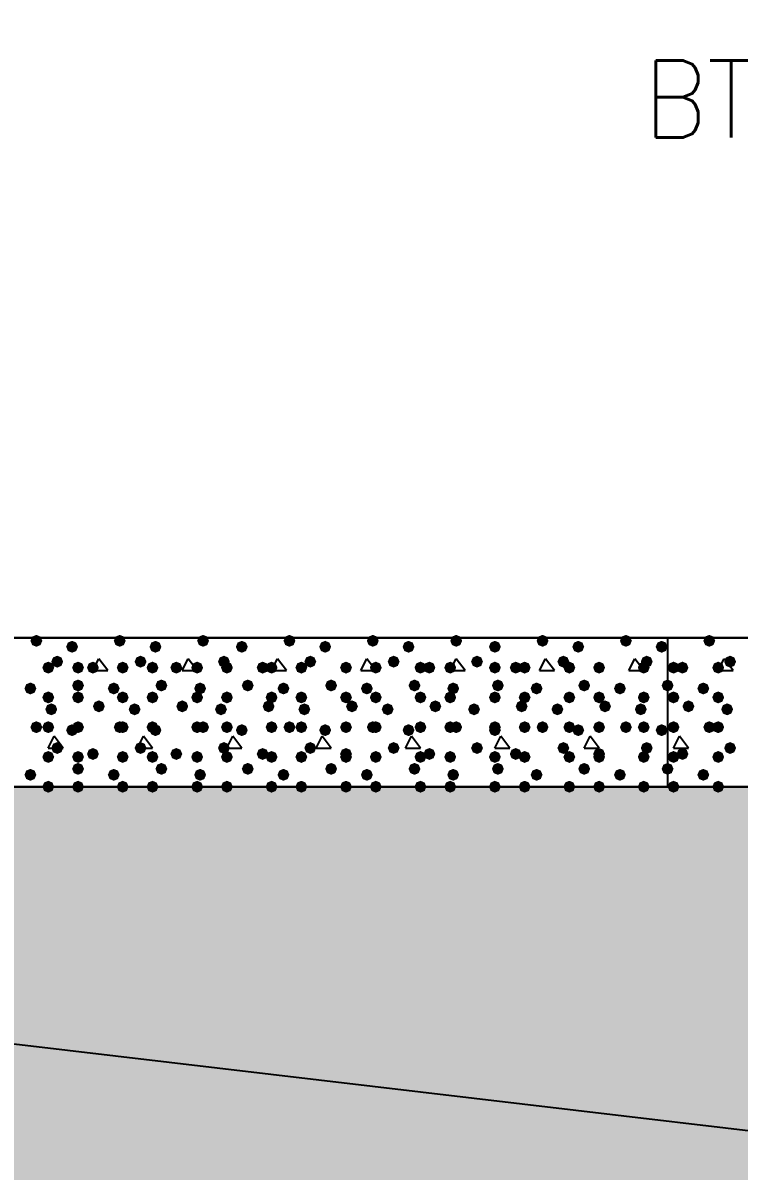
# Model space of a CAD drawing. Header units: millimetres. Extents: x 0 to 420, y 0 to 297.
# Drawn here: x 249.2 to 259.38, y 121.45 to 137.77 of the extents above; entities that cross this region are included whole.
import ezdxf

# ---------------------------------------------------------------- set-up
doc = ezdxf.new("R2010")
doc.units = ezdxf.units.MM
doc.layers.get('0').update_dxf_attribs({"linetype": 'CONTINUOUS'})
doc.styles.get("Standard").update_dxf_attribs({"font": 'STANDARD'})

msp = doc.modelspace()

# ---------------------------------------------------------------- hatches: boundary and pattern name
at = {"true_color": 0x000008}
for points in [[(249.470333, 128.989667), (249.445462, 128.929871), (249.385667, 128.905), (249.325871, 128.929871), (249.301, 128.989667), (249.325871, 129.049462), (249.385667, 129.074333), (249.445462, 129.049463)], [(249.978333, 128.905), (249.953463, 128.845204), (249.893667, 128.820333), (249.833871, 128.845204), (249.809, 128.905), (249.833871, 128.964796), (249.893667, 128.989667), (249.953462, 128.964796)], [(250.655667, 128.989667), (250.630796, 128.929871), (250.571, 128.905), (250.511204, 128.929871), (250.486333, 128.989667), (250.511204, 129.049462), (250.571, 129.074333), (250.630796, 129.049463)], [(251.163667, 128.905), (251.138796, 128.845204), (251.079, 128.820333), (251.019204, 128.845204), (250.994333, 128.905), (251.019204, 128.964796), (251.079, 128.989667), (251.138796, 128.964796)], [(251.841, 128.989667), (251.816129, 128.929871), (251.756333, 128.905), (251.696538, 128.929871), (251.671667, 128.989667), (251.696537, 129.049462), (251.756333, 129.074333), (251.816129, 129.049463)], [(252.391333, 128.905), (252.366462, 128.845204), (252.306667, 128.820333), (252.246871, 128.845204), (252.222, 128.905), (252.246871, 128.964796), (252.306667, 128.989667), (252.366462, 128.964796)], [(253.068667, 128.989667), (253.043796, 128.929871), (252.984, 128.905), (252.924204, 128.929871), (252.899333, 128.989667), (252.924204, 129.049462), (252.984, 129.074333), (253.043796, 129.049463)], [(253.576667, 128.905), (253.551796, 128.845204), (253.492, 128.820333), (253.432204, 128.845204), (253.407333, 128.905), (253.432204, 128.964796), (253.492, 128.989667), (253.551796, 128.964796)], [(254.254, 128.989667), (254.229129, 128.929871), (254.169333, 128.905), (254.109537, 128.929871), (254.084667, 128.989667), (254.109537, 129.049462), (254.169333, 129.074333), (254.229129, 129.049463)], [(254.762, 128.905), (254.737129, 128.845204), (254.677333, 128.820333), (254.617538, 128.845204), (254.592667, 128.905), (254.617537, 128.964796), (254.677333, 128.989667), (254.737129, 128.964796)], [(255.439333, 128.989667), (255.414463, 128.929871), (255.354667, 128.905), (255.294871, 128.929871), (255.27, 128.989667), (255.294871, 129.049462), (255.354667, 129.074333), (255.414462, 129.049463)], [(255.989667, 128.905), (255.964796, 128.845204), (255.905, 128.820333), (255.845204, 128.845204), (255.820333, 128.905), (255.845204, 128.964796), (255.905, 128.989667), (255.964796, 128.964796)], [(256.667, 128.989667), (256.642129, 128.929871), (256.582333, 128.905), (256.522538, 128.929871), (256.497667, 128.989667), (256.522537, 129.049462), (256.582333, 129.074333), (256.642129, 129.049463)], [(257.175, 128.905), (257.150129, 128.845204), (257.090333, 128.820333), (257.030538, 128.845204), (257.005667, 128.905), (257.030537, 128.964796), (257.090333, 128.989667), (257.150129, 128.964796)], [(257.852333, 128.989667), (257.827463, 128.929871), (257.767667, 128.905), (257.707871, 128.929871), (257.683, 128.989667), (257.707871, 129.049462), (257.767667, 129.074333), (257.827462, 129.049463)], [(258.360333, 128.905), (258.335462, 128.845204), (258.275667, 128.820333), (258.215871, 128.845204), (258.191, 128.905), (258.215871, 128.964796), (258.275667, 128.989667), (258.335462, 128.964796)], [(249.639667, 128.608667), (249.614796, 128.548871), (249.555, 128.524), (249.495204, 128.548871), (249.470333, 128.608667), (249.495204, 128.668462), (249.555, 128.693333), (249.614796, 128.668463)], [(249.766667, 128.693333), (249.741796, 128.633537), (249.682, 128.608667), (249.622204, 128.633537), (249.597333, 128.693333), (249.622204, 128.753129), (249.682, 128.778), (249.741796, 128.753129)], [(250.063, 128.608667), (250.038129, 128.548871), (249.978333, 128.524), (249.918538, 128.548871), (249.893667, 128.608667), (249.918537, 128.668462), (249.978333, 128.693333), (250.038129, 128.668463)], [(250.274667, 128.608667), (250.249796, 128.548871), (250.19, 128.524), (250.130204, 128.548871), (250.105333, 128.608667), (250.130204, 128.668462), (250.19, 128.693333), (250.249796, 128.668463)], [(250.698, 128.608667), (250.673129, 128.548871), (250.613333, 128.524), (250.553538, 128.548871), (250.528667, 128.608667), (250.553537, 128.668462), (250.613333, 128.693333), (250.673129, 128.668463)], [(250.952, 128.693333), (250.927129, 128.633537), (250.867333, 128.608667), (250.807538, 128.633537), (250.782667, 128.693333), (250.807537, 128.753129), (250.867333, 128.778), (250.927129, 128.753129)], [(251.121333, 128.608667), (251.096462, 128.548871), (251.036667, 128.524), (250.976871, 128.548871), (250.952, 128.608667), (250.976871, 128.668462), (251.036667, 128.693333), (251.096462, 128.668463)], [(251.46, 128.608667), (251.435129, 128.548871), (251.375333, 128.524), (251.315538, 128.548871), (251.290667, 128.608667), (251.315537, 128.668462), (251.375333, 128.693333), (251.435129, 128.668463)], [(251.756333, 128.608667), (251.731462, 128.548871), (251.671667, 128.524), (251.611871, 128.548871), (251.587, 128.608667), (251.611871, 128.668462), (251.671667, 128.693333), (251.731462, 128.668463)], [(252.137333, 128.693333), (252.112462, 128.633537), (252.052667, 128.608667), (251.992871, 128.633537), (251.968, 128.693333), (251.992871, 128.753129), (252.052667, 128.778), (252.112462, 128.753129)], [(252.179667, 128.608667), (252.154796, 128.548871), (252.095, 128.524), (252.035204, 128.548871), (252.010333, 128.608667), (252.035204, 128.668462), (252.095, 128.693333), (252.154796, 128.668463)], [(252.687667, 128.608667), (252.662796, 128.548871), (252.603, 128.524), (252.543204, 128.548871), (252.518333, 128.608667), (252.543204, 128.668462), (252.603, 128.693333), (252.662796, 128.668463)], [(252.814667, 128.608667), (252.789796, 128.548871), (252.73, 128.524), (252.670204, 128.548871), (252.645333, 128.608667), (252.670204, 128.668462), (252.73, 128.693333), (252.789796, 128.668463)], [(253.238, 128.608667), (253.213129, 128.548871), (253.153333, 128.524), (253.093538, 128.548871), (253.068667, 128.608667), (253.093537, 128.668462), (253.153333, 128.693333), (253.213129, 128.668463)], [(253.365, 128.693333), (253.340129, 128.633537), (253.280333, 128.608667), (253.220538, 128.633537), (253.195667, 128.693333), (253.220537, 128.753129), (253.280333, 128.778), (253.340129, 128.753129)], [(253.873, 128.608667), (253.848129, 128.548871), (253.788333, 128.524), (253.728538, 128.548871), (253.703667, 128.608667), (253.728537, 128.668462), (253.788333, 128.693333), (253.848129, 128.668463)], [(253.873, 128.608667), (253.848129, 128.548871), (253.788333, 128.524), (253.728538, 128.548871), (253.703667, 128.608667), (253.728537, 128.668462), (253.788333, 128.693333), (253.848129, 128.668463)], [(254.296333, 128.608667), (254.271462, 128.548871), (254.211667, 128.524), (254.151871, 128.548871), (254.127, 128.608667), (254.151871, 128.668462), (254.211667, 128.693333), (254.271462, 128.668463)], [(254.550333, 128.693333), (254.525462, 128.633537), (254.465667, 128.608667), (254.405871, 128.633537), (254.381, 128.693333), (254.405871, 128.753129), (254.465667, 128.778), (254.525462, 128.753129)], [(254.931333, 128.608667), (254.906462, 128.548871), (254.846667, 128.524), (254.786871, 128.548871), (254.762, 128.608667), (254.786871, 128.668462), (254.846667, 128.693333), (254.906462, 128.668463)], [(255.058333, 128.608667), (255.033462, 128.548871), (254.973667, 128.524), (254.913871, 128.548871), (254.889, 128.608667), (254.913871, 128.668462), (254.973667, 128.693333), (255.033462, 128.668463)], [(255.354667, 128.608667), (255.329796, 128.548871), (255.27, 128.524), (255.210204, 128.548871), (255.185333, 128.608667), (255.210204, 128.668462), (255.27, 128.693333), (255.329796, 128.668463)], [(255.735667, 128.693333), (255.710796, 128.633537), (255.651, 128.608667), (255.591204, 128.633537), (255.566333, 128.693333), (255.591204, 128.753129), (255.651, 128.778), (255.710796, 128.753129)], [(255.989667, 128.608667), (255.964796, 128.548871), (255.905, 128.524), (255.845204, 128.548871), (255.820333, 128.608667), (255.845204, 128.668462), (255.905, 128.693333), (255.964796, 128.668463)], [(256.286, 128.608667), (256.261129, 128.548871), (256.201333, 128.524), (256.141538, 128.548871), (256.116667, 128.608667), (256.141537, 128.668462), (256.201333, 128.693333), (256.261129, 128.668463)], [(256.413, 128.608667), (256.388129, 128.548871), (256.328333, 128.524), (256.268537, 128.548871), (256.243667, 128.608667), (256.268537, 128.668462), (256.328333, 128.693333), (256.388129, 128.668463)], [(256.963333, 128.693333), (256.938463, 128.633537), (256.878667, 128.608667), (256.818871, 128.633537), (256.794, 128.693333), (256.818871, 128.753129), (256.878667, 128.778), (256.938462, 128.753129)], [(257.048, 128.608667), (257.023129, 128.548871), (256.963333, 128.524), (256.903537, 128.548871), (256.878667, 128.608667), (256.903537, 128.668462), (256.963333, 128.693333), (257.023129, 128.668463)], [(257.471333, 128.608667), (257.446462, 128.548871), (257.386667, 128.524), (257.326871, 128.548871), (257.302, 128.608667), (257.326871, 128.668462), (257.386667, 128.693333), (257.446462, 128.668463)], [(257.471333, 128.608667), (257.446462, 128.548871), (257.386667, 128.524), (257.326871, 128.548871), (257.302, 128.608667), (257.326871, 128.668462), (257.386667, 128.693333), (257.446462, 128.668463)], [(258.106333, 128.608667), (258.081462, 128.548871), (258.021667, 128.524), (257.961871, 128.548871), (257.937, 128.608667), (257.961871, 128.668462), (258.021667, 128.693333), (258.081462, 128.668463)], [(258.148667, 128.693333), (258.123796, 128.633537), (258.064, 128.608667), (258.004204, 128.633537), (257.979333, 128.693333), (258.004204, 128.753129), (258.064, 128.778), (258.123796, 128.753129)], [(249.385667, 128.312333), (249.360796, 128.252537), (249.301, 128.227667), (249.241204, 128.252537), (249.216333, 128.312333), (249.241204, 128.372129), (249.301, 128.397), (249.360796, 128.372129)], [(250.063, 128.354667), (250.038129, 128.294871), (249.978333, 128.27), (249.918538, 128.294871), (249.893667, 128.354667), (249.918537, 128.414462), (249.978333, 128.439333), (250.038129, 128.414463)], [(250.571, 128.312333), (250.546129, 128.252537), (250.486333, 128.227667), (250.426538, 128.252537), (250.401667, 128.312333), (250.426537, 128.372129), (250.486333, 128.397), (250.546129, 128.372129)], [(251.248333, 128.354667), (251.223462, 128.294871), (251.163667, 128.27), (251.103871, 128.294871), (251.079, 128.354667), (251.103871, 128.414462), (251.163667, 128.439333), (251.223462, 128.414463)], [(251.798667, 128.312333), (251.773796, 128.252537), (251.714, 128.227667), (251.654204, 128.252537), (251.629333, 128.312333), (251.654204, 128.372129), (251.714, 128.397), (251.773796, 128.372129)], [(252.476, 128.354667), (252.451129, 128.294871), (252.391333, 128.27), (252.331538, 128.294871), (252.306667, 128.354667), (252.331537, 128.414462), (252.391333, 128.439333), (252.451129, 128.414463)], [(252.984, 128.312333), (252.959129, 128.252537), (252.899333, 128.227667), (252.839538, 128.252537), (252.814667, 128.312333), (252.839537, 128.372129), (252.899333, 128.397), (252.959129, 128.372129)], [(253.661333, 128.354667), (253.636462, 128.294871), (253.576667, 128.27), (253.516871, 128.294871), (253.492, 128.354667), (253.516871, 128.414462), (253.576667, 128.439333), (253.636462, 128.414463)], [(254.169333, 128.312333), (254.144463, 128.252537), (254.084667, 128.227667), (254.024871, 128.252537), (254, 128.312333), (254.024871, 128.372129), (254.084667, 128.397), (254.144462, 128.372129)], [(254.846667, 128.354667), (254.821796, 128.294871), (254.762, 128.27), (254.702204, 128.294871), (254.677333, 128.354667), (254.702204, 128.414462), (254.762, 128.439333), (254.821796, 128.414463)], [(255.397, 128.312333), (255.372129, 128.252537), (255.312333, 128.227667), (255.252537, 128.252537), (255.227667, 128.312333), (255.252537, 128.372129), (255.312333, 128.397), (255.372129, 128.372129)], [(256.032, 128.354667), (256.007129, 128.294871), (255.947333, 128.27), (255.887538, 128.294871), (255.862667, 128.354667), (255.887537, 128.414462), (255.947333, 128.439333), (256.007129, 128.414463)], [(256.582333, 128.312333), (256.557462, 128.252537), (256.497667, 128.227667), (256.437871, 128.252537), (256.413, 128.312333), (256.437871, 128.372129), (256.497667, 128.397), (256.557462, 128.372129)], [(257.259667, 128.354667), (257.234796, 128.294871), (257.175, 128.27), (257.115204, 128.294871), (257.090333, 128.354667), (257.115204, 128.414462), (257.175, 128.439333), (257.234796, 128.414463)], [(257.767667, 128.312333), (257.742796, 128.252537), (257.683, 128.227667), (257.623204, 128.252537), (257.598333, 128.312333), (257.623204, 128.372129), (257.683, 128.397), (257.742796, 128.372129)], [(258.445, 128.354667), (258.420129, 128.294871), (258.360333, 128.27), (258.300538, 128.294871), (258.275667, 128.354667), (258.300537, 128.414462), (258.360333, 128.439333), (258.420129, 128.414463)], [(249.639667, 128.185333), (249.614796, 128.125538), (249.555, 128.100667), (249.495204, 128.125538), (249.470333, 128.185333), (249.495204, 128.245129), (249.555, 128.27), (249.614796, 128.245129)], [(250.063, 128.185333), (250.038129, 128.125538), (249.978333, 128.100667), (249.918538, 128.125538), (249.893667, 128.185333), (249.918537, 128.245129), (249.978333, 128.27), (250.038129, 128.245129)], [(250.359333, 128.058333), (250.334463, 127.998538), (250.274667, 127.973667), (250.214871, 127.998538), (250.19, 128.058333), (250.214871, 128.118129), (250.274667, 128.143), (250.334462, 128.118129)], [(250.698, 128.185333), (250.673129, 128.125538), (250.613333, 128.100667), (250.553538, 128.125538), (250.528667, 128.185333), (250.553537, 128.245129), (250.613333, 128.27), (250.673129, 128.245129)], [(251.121333, 128.185333), (251.096462, 128.125538), (251.036667, 128.100667), (250.976871, 128.125538), (250.952, 128.185333), (250.976871, 128.245129), (251.036667, 128.27), (251.096462, 128.245129)], [(251.544667, 128.058333), (251.519796, 127.998538), (251.46, 127.973667), (251.400204, 127.998538), (251.375333, 128.058333), (251.400204, 128.118129), (251.46, 128.143), (251.519796, 128.118129)], [(251.756333, 128.185333), (251.731462, 128.125538), (251.671667, 128.100667), (251.611871, 128.125538), (251.587, 128.185333), (251.611871, 128.245129), (251.671667, 128.27), (251.731462, 128.245129)], [(252.179667, 128.185333), (252.154796, 128.125538), (252.095, 128.100667), (252.035204, 128.125538), (252.010333, 128.185333), (252.035204, 128.245129), (252.095, 128.27), (252.154796, 128.245129)], [(252.772333, 128.058333), (252.747462, 127.998538), (252.687667, 127.973667), (252.627871, 127.998538), (252.603, 128.058333), (252.627871, 128.118129), (252.687667, 128.143), (252.747462, 128.118129)], [(252.814667, 128.185333), (252.789796, 128.125538), (252.73, 128.100667), (252.670204, 128.125538), (252.645333, 128.185333), (252.670204, 128.245129), (252.73, 128.27), (252.789796, 128.245129)], [(253.238, 128.185333), (253.213129, 128.125538), (253.153333, 128.100667), (253.093538, 128.125538), (253.068667, 128.185333), (253.093537, 128.245129), (253.153333, 128.27), (253.213129, 128.245129)], [(253.873, 128.185333), (253.848129, 128.125538), (253.788333, 128.100667), (253.728538, 128.125538), (253.703667, 128.185333), (253.728537, 128.245129), (253.788333, 128.27), (253.848129, 128.245129)], [(253.957667, 128.058333), (253.932796, 127.998538), (253.873, 127.973667), (253.813204, 127.998538), (253.788333, 128.058333), (253.813204, 128.118129), (253.873, 128.143), (253.932796, 128.118129)], [(254.296333, 128.185333), (254.271462, 128.125538), (254.211667, 128.100667), (254.151871, 128.125538), (254.127, 128.185333), (254.151871, 128.245129), (254.211667, 128.27), (254.271462, 128.245129)], [(254.931333, 128.185333), (254.906462, 128.125538), (254.846667, 128.100667), (254.786871, 128.125538), (254.762, 128.185333), (254.786871, 128.245129), (254.846667, 128.27), (254.906462, 128.245129)], [(255.143, 128.058333), (255.118129, 127.998538), (255.058333, 127.973667), (254.998538, 127.998538), (254.973667, 128.058333), (254.998537, 128.118129), (255.058333, 128.143), (255.118129, 128.118129)], [(255.354667, 128.185333), (255.329796, 128.125538), (255.27, 128.100667), (255.210204, 128.125538), (255.185333, 128.185333), (255.210204, 128.245129), (255.27, 128.27), (255.329796, 128.245129)], [(255.989667, 128.185333), (255.964796, 128.125538), (255.905, 128.100667), (255.845204, 128.125538), (255.820333, 128.185333), (255.845204, 128.245129), (255.905, 128.27), (255.964796, 128.245129)], [(256.370667, 128.058333), (256.345796, 127.998538), (256.286, 127.973667), (256.226204, 127.998538), (256.201333, 128.058333), (256.226204, 128.118129), (256.286, 128.143), (256.345796, 128.118129)], [(256.413, 128.185333), (256.388129, 128.125538), (256.328333, 128.100667), (256.268537, 128.125538), (256.243667, 128.185333), (256.268537, 128.245129), (256.328333, 128.27), (256.388129, 128.245129)], [(257.048, 128.185333), (257.023129, 128.125538), (256.963333, 128.100667), (256.903537, 128.125538), (256.878667, 128.185333), (256.903537, 128.245129), (256.963333, 128.27), (257.023129, 128.245129)], [(257.471333, 128.185333), (257.446462, 128.125538), (257.386667, 128.100667), (257.326871, 128.125538), (257.302, 128.185333), (257.326871, 128.245129), (257.386667, 128.27), (257.446462, 128.245129)], [(257.556, 128.058333), (257.531129, 127.998538), (257.471333, 127.973667), (257.411538, 127.998538), (257.386667, 128.058333), (257.411537, 128.118129), (257.471333, 128.143), (257.531129, 128.118129)], [(258.106333, 128.185333), (258.081462, 128.125538), (258.021667, 128.100667), (257.961871, 128.125538), (257.937, 128.185333), (257.961871, 128.245129), (258.021667, 128.27), (258.081462, 128.245129)], [(249.682, 128.016), (249.657129, 127.956204), (249.597333, 127.931333), (249.537537, 127.956204), (249.512667, 128.016), (249.537537, 128.075796), (249.597333, 128.100667), (249.657129, 128.075796)], [(250.867333, 128.016), (250.842462, 127.956204), (250.782667, 127.931333), (250.722871, 127.956204), (250.698, 128.016), (250.722871, 128.075796), (250.782667, 128.100667), (250.842462, 128.075796)], [(252.095, 128.016), (252.070129, 127.956204), (252.010333, 127.931333), (251.950538, 127.956204), (251.925667, 128.016), (251.950537, 128.075796), (252.010333, 128.100667), (252.070129, 128.075796)], [(253.280333, 128.016), (253.255462, 127.956204), (253.195667, 127.931333), (253.135871, 127.956204), (253.111, 128.016), (253.135871, 128.075796), (253.195667, 128.100667), (253.255462, 128.075796)], [(254.465667, 128.016), (254.440796, 127.956204), (254.381, 127.931333), (254.321204, 127.956204), (254.296333, 128.016), (254.321204, 128.075796), (254.381, 128.100667), (254.440796, 128.075796)], [(255.693333, 128.016), (255.668462, 127.956204), (255.608667, 127.931333), (255.548871, 127.956204), (255.524, 128.016), (255.548871, 128.075796), (255.608667, 128.100667), (255.668462, 128.075796)], [(256.878667, 128.016), (256.853796, 127.956204), (256.794, 127.931333), (256.734204, 127.956204), (256.709333, 128.016), (256.734204, 128.075796), (256.794, 128.100667), (256.853796, 128.075796)], [(258.064, 128.016), (258.039129, 127.956204), (257.979333, 127.931333), (257.919538, 127.956204), (257.894667, 128.016), (257.919537, 128.075796), (257.979333, 128.100667), (258.039129, 128.075796)], [(249.470333, 127.762), (249.445462, 127.702204), (249.385667, 127.677333), (249.325871, 127.702204), (249.301, 127.762), (249.325871, 127.821796), (249.385667, 127.846667), (249.445462, 127.821796)], [(249.639667, 127.762), (249.614796, 127.702204), (249.555, 127.677333), (249.495204, 127.702204), (249.470333, 127.762), (249.495204, 127.821796), (249.555, 127.846667), (249.614796, 127.821796)], [(249.978333, 127.719667), (249.953463, 127.659871), (249.893667, 127.635), (249.833871, 127.659871), (249.809, 127.719667), (249.833871, 127.779462), (249.893667, 127.804333), (249.953462, 127.779463)], [(250.063, 127.762), (250.038129, 127.702204), (249.978333, 127.677333), (249.918538, 127.702204), (249.893667, 127.762), (249.918537, 127.821796), (249.978333, 127.846667), (250.038129, 127.821796)], [(250.655667, 127.762), (250.630796, 127.702204), (250.571, 127.677333), (250.511204, 127.702204), (250.486333, 127.762), (250.511204, 127.821796), (250.571, 127.846667), (250.630796, 127.821796)], [(250.698, 127.762), (250.673129, 127.702204), (250.613333, 127.677333), (250.553538, 127.702204), (250.528667, 127.762), (250.553537, 127.821796), (250.613333, 127.846667), (250.673129, 127.821796)], [(251.121333, 127.762), (251.096462, 127.702204), (251.036667, 127.677333), (250.976871, 127.702204), (250.952, 127.762), (250.976871, 127.821796), (251.036667, 127.846667), (251.096462, 127.821796)], [(251.163667, 127.719667), (251.138796, 127.659871), (251.079, 127.635), (251.019204, 127.659871), (250.994333, 127.719667), (251.019204, 127.779462), (251.079, 127.804333), (251.138796, 127.779463)], [(251.756333, 127.762), (251.731462, 127.702204), (251.671667, 127.677333), (251.611871, 127.702204), (251.587, 127.762), (251.611871, 127.821796), (251.671667, 127.846667), (251.731462, 127.821796)], [(251.841, 127.762), (251.816129, 127.702204), (251.756333, 127.677333), (251.696538, 127.702204), (251.671667, 127.762), (251.696537, 127.821796), (251.756333, 127.846667), (251.816129, 127.821796)], [(252.179667, 127.762), (252.154796, 127.702204), (252.095, 127.677333), (252.035204, 127.702204), (252.010333, 127.762), (252.035204, 127.821796), (252.095, 127.846667), (252.154796, 127.821796)], [(252.391333, 127.719667), (252.366462, 127.659871), (252.306667, 127.635), (252.246871, 127.659871), (252.222, 127.719667), (252.246871, 127.779462), (252.306667, 127.804333), (252.366462, 127.779463)], [(252.814667, 127.762), (252.789796, 127.702204), (252.73, 127.677333), (252.670204, 127.702204), (252.645333, 127.762), (252.670204, 127.821796), (252.73, 127.846667), (252.789796, 127.821796)], [(253.068667, 127.762), (253.043796, 127.702204), (252.984, 127.677333), (252.924204, 127.702204), (252.899333, 127.762), (252.924204, 127.821796), (252.984, 127.846667), (253.043796, 127.821796)], [(253.238, 127.762), (253.213129, 127.702204), (253.153333, 127.677333), (253.093538, 127.702204), (253.068667, 127.762), (253.093537, 127.821796), (253.153333, 127.846667), (253.213129, 127.821796)], [(253.576667, 127.719667), (253.551796, 127.659871), (253.492, 127.635), (253.432204, 127.659871), (253.407333, 127.719667), (253.432204, 127.779462), (253.492, 127.804333), (253.551796, 127.779463)], [(253.873, 127.762), (253.848129, 127.702204), (253.788333, 127.677333), (253.728538, 127.702204), (253.703667, 127.762), (253.728537, 127.821796), (253.788333, 127.846667), (253.848129, 127.821796)], [(254.254, 127.762), (254.229129, 127.702204), (254.169333, 127.677333), (254.109537, 127.702204), (254.084667, 127.762), (254.109537, 127.821796), (254.169333, 127.846667), (254.229129, 127.821796)], [(254.296333, 127.762), (254.271462, 127.702204), (254.211667, 127.677333), (254.151871, 127.702204), (254.127, 127.762), (254.151871, 127.821796), (254.211667, 127.846667), (254.271462, 127.821796)], [(254.762, 127.719667), (254.737129, 127.659871), (254.677333, 127.635), (254.617538, 127.659871), (254.592667, 127.719667), (254.617537, 127.779462), (254.677333, 127.804333), (254.737129, 127.779463)], [(254.931333, 127.762), (254.906462, 127.702204), (254.846667, 127.677333), (254.786871, 127.702204), (254.762, 127.762), (254.786871, 127.821796), (254.846667, 127.846667), (254.906462, 127.821796)], [(255.354667, 127.762), (255.329796, 127.702204), (255.27, 127.677333), (255.210204, 127.702204), (255.185333, 127.762), (255.210204, 127.821796), (255.27, 127.846667), (255.329796, 127.821796)], [(255.439333, 127.762), (255.414463, 127.702204), (255.354667, 127.677333), (255.294871, 127.702204), (255.27, 127.762), (255.294871, 127.821796), (255.354667, 127.846667), (255.414462, 127.821796)], [(255.989667, 127.762), (255.964796, 127.702204), (255.905, 127.677333), (255.845204, 127.702204), (255.820333, 127.762), (255.845204, 127.821796), (255.905, 127.846667), (255.964796, 127.821796)], [(255.989667, 127.719667), (255.964796, 127.659871), (255.905, 127.635), (255.845204, 127.659871), (255.820333, 127.719667), (255.845204, 127.779462), (255.905, 127.804333), (255.964796, 127.779463)], [(256.413, 127.762), (256.388129, 127.702204), (256.328333, 127.677333), (256.268537, 127.702204), (256.243667, 127.762), (256.268537, 127.821796), (256.328333, 127.846667), (256.388129, 127.821796)], [(256.667, 127.762), (256.642129, 127.702204), (256.582333, 127.677333), (256.522538, 127.702204), (256.497667, 127.762), (256.522537, 127.821796), (256.582333, 127.846667), (256.642129, 127.821796)], [(257.048, 127.762), (257.023129, 127.702204), (256.963333, 127.677333), (256.903537, 127.702204), (256.878667, 127.762), (256.903537, 127.821796), (256.963333, 127.846667), (257.023129, 127.821796)], [(257.175, 127.719667), (257.150129, 127.659871), (257.090333, 127.635), (257.030538, 127.659871), (257.005667, 127.719667), (257.030537, 127.779462), (257.090333, 127.804333), (257.150129, 127.779463)], [(257.471333, 127.762), (257.446462, 127.702204), (257.386667, 127.677333), (257.326871, 127.702204), (257.302, 127.762), (257.326871, 127.821796), (257.386667, 127.846667), (257.446462, 127.821796)], [(257.852333, 127.762), (257.827463, 127.702204), (257.767667, 127.677333), (257.707871, 127.702204), (257.683, 127.762), (257.707871, 127.821796), (257.767667, 127.846667), (257.827462, 127.821796)], [(258.106333, 127.762), (258.081462, 127.702204), (258.021667, 127.677333), (257.961871, 127.702204), (257.937, 127.762), (257.961871, 127.821796), (258.021667, 127.846667), (258.081462, 127.821796)], [(258.360333, 127.719667), (258.335462, 127.659871), (258.275667, 127.635), (258.215871, 127.659871), (258.191, 127.719667), (258.215871, 127.779462), (258.275667, 127.804333), (258.335462, 127.779463)], [(249.766667, 127.465667), (249.741796, 127.405871), (249.682, 127.381), (249.622204, 127.405871), (249.597333, 127.465667), (249.622204, 127.525462), (249.682, 127.550333), (249.741796, 127.525463)], [(250.952, 127.465667), (250.927129, 127.405871), (250.867333, 127.381), (250.807538, 127.405871), (250.782667, 127.465667), (250.807537, 127.525462), (250.867333, 127.550333), (250.927129, 127.525463)], [(252.137333, 127.465667), (252.112462, 127.405871), (252.052667, 127.381), (251.992871, 127.405871), (251.968, 127.465667), (251.992871, 127.525462), (252.052667, 127.550333), (252.112462, 127.525463)], [(253.365, 127.465667), (253.340129, 127.405871), (253.280333, 127.381), (253.220538, 127.405871), (253.195667, 127.465667), (253.220537, 127.525462), (253.280333, 127.550333), (253.340129, 127.525463)], [(254.550333, 127.465667), (254.525462, 127.405871), (254.465667, 127.381), (254.405871, 127.405871), (254.381, 127.465667), (254.405871, 127.525462), (254.465667, 127.550333), (254.525462, 127.525463)], [(255.735667, 127.465667), (255.710796, 127.405871), (255.651, 127.381), (255.591204, 127.405871), (255.566333, 127.465667), (255.591204, 127.525462), (255.651, 127.550333), (255.710796, 127.525463)], [(256.963333, 127.465667), (256.938463, 127.405871), (256.878667, 127.381), (256.818871, 127.405871), (256.794, 127.465667), (256.818871, 127.525462), (256.878667, 127.550333), (256.938462, 127.525463)], [(258.148667, 127.465667), (258.123796, 127.405871), (258.064, 127.381), (258.004204, 127.405871), (257.979333, 127.465667), (258.004204, 127.525462), (258.064, 127.550333), (258.123796, 127.525463)], [(249.639667, 127.338667), (249.614796, 127.278871), (249.555, 127.254), (249.495204, 127.278871), (249.470333, 127.338667), (249.495204, 127.398462), (249.555, 127.423333), (249.614796, 127.398463)], [(250.063, 127.338667), (250.038129, 127.278871), (249.978333, 127.254), (249.918538, 127.278871), (249.893667, 127.338667), (249.918537, 127.398462), (249.978333, 127.423333), (250.038129, 127.398463)], [(250.274667, 127.381), (250.249796, 127.321204), (250.19, 127.296333), (250.130204, 127.321204), (250.105333, 127.381), (250.130204, 127.440796), (250.19, 127.465667), (250.249796, 127.440796)], [(250.698, 127.338667), (250.673129, 127.278871), (250.613333, 127.254), (250.553538, 127.278871), (250.528667, 127.338667), (250.553537, 127.398462), (250.613333, 127.423333), (250.673129, 127.398463)], [(251.121333, 127.338667), (251.096462, 127.278871), (251.036667, 127.254), (250.976871, 127.278871), (250.952, 127.338667), (250.976871, 127.398462), (251.036667, 127.423333), (251.096462, 127.398463)], [(251.46, 127.381), (251.435129, 127.321204), (251.375333, 127.296333), (251.315538, 127.321204), (251.290667, 127.381), (251.315537, 127.440796), (251.375333, 127.465667), (251.435129, 127.440796)], [(251.756333, 127.338667), (251.731462, 127.278871), (251.671667, 127.254), (251.611871, 127.278871), (251.587, 127.338667), (251.611871, 127.398462), (251.671667, 127.423333), (251.731462, 127.398463)], [(252.179667, 127.338667), (252.154796, 127.278871), (252.095, 127.254), (252.035204, 127.278871), (252.010333, 127.338667), (252.035204, 127.398462), (252.095, 127.423333), (252.154796, 127.398463)], [(252.687667, 127.381), (252.662796, 127.321204), (252.603, 127.296333), (252.543204, 127.321204), (252.518333, 127.381), (252.543204, 127.440796), (252.603, 127.465667), (252.662796, 127.440796)], [(252.814667, 127.338667), (252.789796, 127.278871), (252.73, 127.254), (252.670204, 127.278871), (252.645333, 127.338667), (252.670204, 127.398462), (252.73, 127.423333), (252.789796, 127.398463)], [(253.238, 127.338667), (253.213129, 127.278871), (253.153333, 127.254), (253.093538, 127.278871), (253.068667, 127.338667), (253.093537, 127.398462), (253.153333, 127.423333), (253.213129, 127.398463)], [(253.873, 127.381), (253.848129, 127.321204), (253.788333, 127.296333), (253.728538, 127.321204), (253.703667, 127.381), (253.728537, 127.440796), (253.788333, 127.465667), (253.848129, 127.440796)], [(253.873, 127.338667), (253.848129, 127.278871), (253.788333, 127.254), (253.728538, 127.278871), (253.703667, 127.338667), (253.728537, 127.398462), (253.788333, 127.423333), (253.848129, 127.398463)], [(254.296333, 127.338667), (254.271462, 127.278871), (254.211667, 127.254), (254.151871, 127.278871), (254.127, 127.338667), (254.151871, 127.398462), (254.211667, 127.423333), (254.271462, 127.398463)], [(254.931333, 127.338667), (254.906462, 127.278871), (254.846667, 127.254), (254.786871, 127.278871), (254.762, 127.338667), (254.786871, 127.398462), (254.846667, 127.423333), (254.906462, 127.398463)], [(255.058333, 127.381), (255.033462, 127.321204), (254.973667, 127.296333), (254.913871, 127.321204), (254.889, 127.381), (254.913871, 127.440796), (254.973667, 127.465667), (255.033462, 127.440796)], [(255.354667, 127.338667), (255.329796, 127.278871), (255.27, 127.254), (255.210204, 127.278871), (255.185333, 127.338667), (255.210204, 127.398462), (255.27, 127.423333), (255.329796, 127.398463)], [(255.989667, 127.338667), (255.964796, 127.278871), (255.905, 127.254), (255.845204, 127.278871), (255.820333, 127.338667), (255.845204, 127.398462), (255.905, 127.423333), (255.964796, 127.398463)], [(256.286, 127.381), (256.261129, 127.321204), (256.201333, 127.296333), (256.141538, 127.321204), (256.116667, 127.381), (256.141537, 127.440796), (256.201333, 127.465667), (256.261129, 127.440796)], [(256.413, 127.338667), (256.388129, 127.278871), (256.328333, 127.254), (256.268537, 127.278871), (256.243667, 127.338667), (256.268537, 127.398462), (256.328333, 127.423333), (256.388129, 127.398463)], [(257.048, 127.338667), (257.023129, 127.278871), (256.963333, 127.254), (256.903537, 127.278871), (256.878667, 127.338667), (256.903537, 127.398462), (256.963333, 127.423333), (257.023129, 127.398463)], [(257.471333, 127.381), (257.446462, 127.321204), (257.386667, 127.296333), (257.326871, 127.321204), (257.302, 127.381), (257.326871, 127.440796), (257.386667, 127.465667), (257.446462, 127.440796)], [(257.471333, 127.338667), (257.446462, 127.278871), (257.386667, 127.254), (257.326871, 127.278871), (257.302, 127.338667), (257.326871, 127.398462), (257.386667, 127.423333), (257.446462, 127.398463)], [(258.106333, 127.338667), (258.081462, 127.278871), (258.021667, 127.254), (257.961871, 127.278871), (257.937, 127.338667), (257.961871, 127.398462), (258.021667, 127.423333), (258.081462, 127.398463)], [(249.385667, 127.084667), (249.360796, 127.024871), (249.301, 127), (249.241204, 127.024871), (249.216333, 127.084667), (249.241204, 127.144462), (249.301, 127.169333), (249.360796, 127.144463)], [(250.063, 127.169333), (250.038129, 127.109537), (249.978333, 127.084667), (249.918538, 127.109537), (249.893667, 127.169333), (249.918537, 127.229129), (249.978333, 127.254), (250.038129, 127.229129)], [(250.571, 127.084667), (250.546129, 127.024871), (250.486333, 127), (250.426538, 127.024871), (250.401667, 127.084667), (250.426537, 127.144462), (250.486333, 127.169333), (250.546129, 127.144463)], [(251.248333, 127.169333), (251.223462, 127.109537), (251.163667, 127.084667), (251.103871, 127.109537), (251.079, 127.169333), (251.103871, 127.229129), (251.163667, 127.254), (251.223462, 127.229129)], [(251.798667, 127.084667), (251.773796, 127.024871), (251.714, 127), (251.654204, 127.024871), (251.629333, 127.084667), (251.654204, 127.144462), (251.714, 127.169333), (251.773796, 127.144463)], [(252.476, 127.169333), (252.451129, 127.109537), (252.391333, 127.084667), (252.331538, 127.109537), (252.306667, 127.169333), (252.331537, 127.229129), (252.391333, 127.254), (252.451129, 127.229129)], [(252.984, 127.084667), (252.959129, 127.024871), (252.899333, 127), (252.839538, 127.024871), (252.814667, 127.084667), (252.839537, 127.144462), (252.899333, 127.169333), (252.959129, 127.144463)], [(253.661333, 127.169333), (253.636462, 127.109537), (253.576667, 127.084667), (253.516871, 127.109537), (253.492, 127.169333), (253.516871, 127.229129), (253.576667, 127.254), (253.636462, 127.229129)], [(254.169333, 127.084667), (254.144463, 127.024871), (254.084667, 127), (254.024871, 127.024871), (254, 127.084667), (254.024871, 127.144462), (254.084667, 127.169333), (254.144462, 127.144463)], [(254.846667, 127.169333), (254.821796, 127.109537), (254.762, 127.084667), (254.702204, 127.109537), (254.677333, 127.169333), (254.702204, 127.229129), (254.762, 127.254), (254.821796, 127.229129)], [(255.397, 127.084667), (255.372129, 127.024871), (255.312333, 127), (255.252537, 127.024871), (255.227667, 127.084667), (255.252537, 127.144462), (255.312333, 127.169333), (255.372129, 127.144463)], [(256.032, 127.169333), (256.007129, 127.109537), (255.947333, 127.084667), (255.887538, 127.109537), (255.862667, 127.169333), (255.887537, 127.229129), (255.947333, 127.254), (256.007129, 127.229129)], [(256.582333, 127.084667), (256.557462, 127.024871), (256.497667, 127), (256.437871, 127.024871), (256.413, 127.084667), (256.437871, 127.144462), (256.497667, 127.169333), (256.557462, 127.144463)], [(257.259667, 127.169333), (257.234796, 127.109537), (257.175, 127.084667), (257.115204, 127.109537), (257.090333, 127.169333), (257.115204, 127.229129), (257.175, 127.254), (257.234796, 127.229129)], [(257.767667, 127.084667), (257.742796, 127.024871), (257.683, 127), (257.623204, 127.024871), (257.598333, 127.084667), (257.623204, 127.144462), (257.683, 127.169333), (257.742796, 127.144463)], [(258.445, 127.169333), (258.420129, 127.109537), (258.360333, 127.084667), (258.300538, 127.109537), (258.275667, 127.169333), (258.300537, 127.229129), (258.360333, 127.254), (258.420129, 127.229129)], [(249.639667, 126.915333), (249.614796, 126.855538), (249.555, 126.830667), (249.495204, 126.855538), (249.470333, 126.915333), (249.495204, 126.975129), (249.555, 127), (249.614796, 126.975129)], [(250.063, 126.915333), (250.038129, 126.855538), (249.978333, 126.830667), (249.918538, 126.855538), (249.893667, 126.915333), (249.918537, 126.975129), (249.978333, 127), (250.038129, 126.975129)], [(250.698, 126.915333), (250.673129, 126.855538), (250.613333, 126.830667), (250.553538, 126.855538), (250.528667, 126.915333), (250.553537, 126.975129), (250.613333, 127), (250.673129, 126.975129)], [(251.121333, 126.915333), (251.096462, 126.855538), (251.036667, 126.830667), (250.976871, 126.855538), (250.952, 126.915333), (250.976871, 126.975129), (251.036667, 127), (251.096462, 126.975129)], [(251.756333, 126.915333), (251.731462, 126.855538), (251.671667, 126.830667), (251.611871, 126.855538), (251.587, 126.915333), (251.611871, 126.975129), (251.671667, 127), (251.731462, 126.975129)], [(252.179667, 126.915333), (252.154796, 126.855538), (252.095, 126.830667), (252.035204, 126.855538), (252.010333, 126.915333), (252.035204, 126.975129), (252.095, 127), (252.154796, 126.975129)], [(252.814667, 126.915333), (252.789796, 126.855538), (252.73, 126.830667), (252.670204, 126.855538), (252.645333, 126.915333), (252.670204, 126.975129), (252.73, 127), (252.789796, 126.975129)], [(253.238, 126.915333), (253.213129, 126.855538), (253.153333, 126.830667), (253.093538, 126.855538), (253.068667, 126.915333), (253.093537, 126.975129), (253.153333, 127), (253.213129, 126.975129)], [(253.873, 126.915333), (253.848129, 126.855538), (253.788333, 126.830667), (253.728538, 126.855538), (253.703667, 126.915333), (253.728537, 126.975129), (253.788333, 127), (253.848129, 126.975129)], [(254.296333, 126.915333), (254.271462, 126.855538), (254.211667, 126.830667), (254.151871, 126.855538), (254.127, 126.915333), (254.151871, 126.975129), (254.211667, 127), (254.271462, 126.975129)], [(254.931333, 126.915333), (254.906462, 126.855538), (254.846667, 126.830667), (254.786871, 126.855538), (254.762, 126.915333), (254.786871, 126.975129), (254.846667, 127), (254.906462, 126.975129)], [(255.354667, 126.915333), (255.329796, 126.855538), (255.27, 126.830667), (255.210204, 126.855538), (255.185333, 126.915333), (255.210204, 126.975129), (255.27, 127), (255.329796, 126.975129)], [(255.989667, 126.915333), (255.964796, 126.855538), (255.905, 126.830667), (255.845204, 126.855538), (255.820333, 126.915333), (255.845204, 126.975129), (255.905, 127), (255.964796, 126.975129)], [(256.413, 126.915333), (256.388129, 126.855538), (256.328333, 126.830667), (256.268537, 126.855538), (256.243667, 126.915333), (256.268537, 126.975129), (256.328333, 127), (256.388129, 126.975129)], [(257.048, 126.915333), (257.023129, 126.855538), (256.963333, 126.830667), (256.903537, 126.855538), (256.878667, 126.915333), (256.903537, 126.975129), (256.963333, 127), (257.023129, 126.975129)], [(257.471333, 126.915333), (257.446462, 126.855538), (257.386667, 126.830667), (257.326871, 126.855538), (257.302, 126.915333), (257.326871, 126.975129), (257.386667, 127), (257.446462, 126.975129)], [(258.106333, 126.915333), (258.081462, 126.855538), (258.021667, 126.830667), (257.961871, 126.855538), (257.937, 126.915333), (257.961871, 126.975129), (258.021667, 127), (258.081462, 126.975129)]]:
    msp.add_hatch(color=0, dxfattribs=at).paths.add_polyline_path(points, flags=0)
at = {"true_color": 0x000007}
for points in [[(259.037667, 128.989667), (259.012796, 128.929871), (258.953, 128.905), (258.893204, 128.929871), (258.868333, 128.989667), (258.893204, 129.049462), (258.953, 129.074333), (259.012796, 129.049463)], [(258.529667, 128.608667), (258.504796, 128.548871), (258.445, 128.524), (258.385204, 128.548871), (258.360333, 128.608667), (258.385204, 128.668462), (258.445, 128.693333), (258.504796, 128.668463)], [(258.656667, 128.608667), (258.631796, 128.548871), (258.572, 128.524), (258.512204, 128.548871), (258.487333, 128.608667), (258.512204, 128.668462), (258.572, 128.693333), (258.631796, 128.668463)], [(259.164667, 128.608667), (259.139796, 128.548871), (259.08, 128.524), (259.020204, 128.548871), (258.995333, 128.608667), (259.020204, 128.668462), (259.08, 128.693333), (259.139796, 128.668463)], [(259.334, 128.693333), (259.309129, 128.633537), (259.249333, 128.608667), (259.189538, 128.633537), (259.164667, 128.693333), (259.189537, 128.753129), (259.249333, 128.778), (259.309129, 128.753129)], [(258.953, 128.312333), (258.928129, 128.252537), (258.868333, 128.227667), (258.808538, 128.252537), (258.783667, 128.312333), (258.808537, 128.372129), (258.868333, 128.397), (258.928129, 128.372129)], [(258.529667, 128.185333), (258.504796, 128.125538), (258.445, 128.100667), (258.385204, 128.125538), (258.360333, 128.185333), (258.385204, 128.245129), (258.445, 128.27), (258.504796, 128.245129)], [(258.741333, 128.058333), (258.716462, 127.998538), (258.656667, 127.973667), (258.596871, 127.998538), (258.572, 128.058333), (258.596871, 128.118129), (258.656667, 128.143), (258.716462, 128.118129)], [(259.164667, 128.185333), (259.139796, 128.125538), (259.08, 128.100667), (259.020204, 128.125538), (258.995333, 128.185333), (259.020204, 128.245129), (259.08, 128.27), (259.139796, 128.245129)], [(259.291667, 128.016), (259.266796, 127.956204), (259.207, 127.931333), (259.147204, 127.956204), (259.122333, 128.016), (259.147204, 128.075796), (259.207, 128.100667), (259.266796, 128.075796)], [(258.529667, 127.762), (258.504796, 127.702204), (258.445, 127.677333), (258.385204, 127.702204), (258.360333, 127.762), (258.385204, 127.821796), (258.445, 127.846667), (258.504796, 127.821796)], [(259.037667, 127.762), (259.012796, 127.702204), (258.953, 127.677333), (258.893204, 127.702204), (258.868333, 127.762), (258.893204, 127.821796), (258.953, 127.846667), (259.012796, 127.821796)], [(259.164667, 127.762), (259.139796, 127.702204), (259.08, 127.677333), (259.020204, 127.702204), (258.995333, 127.762), (259.020204, 127.821796), (259.08, 127.846667), (259.139796, 127.821796)], [(259.334, 127.465667), (259.309129, 127.405871), (259.249333, 127.381), (259.189538, 127.405871), (259.164667, 127.465667), (259.189537, 127.525462), (259.249333, 127.550333), (259.309129, 127.525463)], [(258.529667, 127.338667), (258.504796, 127.278871), (258.445, 127.254), (258.385204, 127.278871), (258.360333, 127.338667), (258.385204, 127.398462), (258.445, 127.423333), (258.504796, 127.398463)], [(258.656667, 127.381), (258.631796, 127.321204), (258.572, 127.296333), (258.512204, 127.321204), (258.487333, 127.381), (258.512204, 127.440796), (258.572, 127.465667), (258.631796, 127.440796)], [(259.164667, 127.338667), (259.139796, 127.278871), (259.08, 127.254), (259.020204, 127.278871), (258.995333, 127.338667), (259.020204, 127.398462), (259.08, 127.423333), (259.139796, 127.398463)], [(258.953, 127.084667), (258.928129, 127.024871), (258.868333, 127), (258.808538, 127.024871), (258.783667, 127.084667), (258.808537, 127.144462), (258.868333, 127.169333), (258.928129, 127.144463)], [(258.529667, 126.915333), (258.504796, 126.855538), (258.445, 126.830667), (258.385204, 126.855538), (258.360333, 126.915333), (258.385204, 126.975129), (258.445, 127), (258.504796, 126.975129)], [(259.164667, 126.915333), (259.139796, 126.855538), (259.08, 126.830667), (259.020204, 126.855538), (258.995333, 126.915333), (259.020204, 126.975129), (259.08, 127), (259.139796, 126.975129)]]:
    msp.add_hatch(color=0, dxfattribs=at).paths.add_polyline_path(points, flags=0)
at = {"true_color": 0x000008}
h = msp.add_hatch(color=0, dxfattribs=at)
h.paths.add_polyline_path([(379.518333, 126.915333), (218.101333, 126.915333), (379.518333, 107.865333)], flags=0)
h.paths.add_polyline_path([(218.101333, 126.915333), (379.518333, 107.865333), (218.101333, 107.865333)], flags=0)

# ---------------------------------------------------------------- linework, layer by layer
at = {"color": 0, "true_color": 0x000007}
for points in [[(32.342667, 126.915333), (32.342667, 150.241), (380.576667, 150.241), (380.576667, 126.915333), (218.101333, 126.915333), (218.101333, 105.748667), (194.775667, 105.748667), (194.775667, 126.915333)], [(32.342667, 126.915333), (32.342667, 150.241), (380.576667, 150.241), (380.576667, 126.915333), (218.101333, 126.915333), (218.101333, 105.748667), (194.775667, 105.748667), (194.775667, 126.915333)], [(258.360333, 129.032), (258.360333, 126.915333), (260.477, 126.915333), (260.477, 129.032)]]:
    msp.add_lwpolyline(points, close=True, dxfattribs=at)
at = {"color": 0, "true_color": 0x0000fd}
msp.add_lwpolyline([(215.984667, 129.032), (378.46, 129.032), (378.46, 148.124333), (34.459333, 148.124333), (34.459333, 129.032), (196.934667, 129.032), (196.934667, 107.865333), (215.984667, 107.865333)], close=True, dxfattribs=at)
at = {"color": 0, "true_color": 0x000007}
for points in [[(258.360333, 129.032), (239.310333, 129.032)], [(259.08, 128.566333), (259.164667, 128.735667)], [(259.291667, 128.566333), (259.164667, 128.735667)], [(259.08, 128.566333), (259.291667, 128.566333)], [(258.445, 127.465667), (258.529667, 127.635)], [(258.656667, 127.465667), (258.529667, 127.635)], [(258.445, 127.465667), (258.656667, 127.465667)], [(239.310333, 126.915333), (258.360333, 126.915333)]]:
    msp.add_lwpolyline(points, dxfattribs=at)
at = {"color": 0, "true_color": 0x000008}
for points in [[(250.19, 128.566333), (250.274667, 128.735667)], [(250.401667, 128.566333), (250.274667, 128.735667)], [(251.46, 128.566333), (251.544667, 128.735667)], [(251.671667, 128.566333), (251.544667, 128.735667)], [(252.73, 128.566333), (252.814667, 128.735667)], [(252.941667, 128.566333), (252.814667, 128.735667)], [(254, 128.566333), (254.084667, 128.735667)], [(254.211667, 128.566333), (254.084667, 128.735667)], [(255.27, 128.566333), (255.354667, 128.735667)], [(255.481667, 128.566333), (255.354667, 128.735667)], [(256.54, 128.566333), (256.624667, 128.735667)], [(256.751667, 128.566333), (256.624667, 128.735667)], [(257.81, 128.566333), (257.894667, 128.735667)], [(258.021667, 128.566333), (257.894667, 128.735667)], [(250.19, 128.566333), (250.401667, 128.566333)], [(251.46, 128.566333), (251.671667, 128.566333)], [(252.73, 128.566333), (252.941667, 128.566333)], [(254, 128.566333), (254.211667, 128.566333)], [(255.27, 128.566333), (255.481667, 128.566333)], [(256.54, 128.566333), (256.751667, 128.566333)], [(257.81, 128.566333), (258.021667, 128.566333)], [(249.555, 127.465667), (249.639667, 127.635)], [(249.766667, 127.465667), (249.639667, 127.635)], [(250.825, 127.465667), (250.909667, 127.635)], [(251.036667, 127.465667), (250.909667, 127.635)], [(252.095, 127.465667), (252.179667, 127.635)], [(252.306667, 127.465667), (252.179667, 127.635)], [(253.365, 127.465667), (253.449667, 127.635)], [(253.576667, 127.465667), (253.449667, 127.635)], [(254.635, 127.465667), (254.719667, 127.635)], [(254.846667, 127.465667), (254.719667, 127.635)], [(255.905, 127.465667), (255.989667, 127.635)], [(256.116667, 127.465667), (255.989667, 127.635)], [(257.175, 127.465667), (257.259667, 127.635)], [(257.386667, 127.465667), (257.259667, 127.635)], [(249.555, 127.465667), (249.766667, 127.465667)], [(250.825, 127.465667), (251.036667, 127.465667)], [(252.095, 127.465667), (252.306667, 127.465667)], [(253.365, 127.465667), (253.576667, 127.465667)], [(254.635, 127.465667), (254.846667, 127.465667)], [(255.905, 127.465667), (256.116667, 127.465667)], [(257.175, 127.465667), (257.386667, 127.465667)]]:
    msp.add_lwpolyline(points, dxfattribs=at)
for points in [[(379.518333, 126.915333), (218.101333, 126.915333), (379.518333, 107.865333)], [(218.101333, 126.915333), (379.518333, 107.865333), (218.101333, 107.865333)]]:
    msp.add_lwpolyline(points, close=True, dxfattribs=at)

# ---------------------------------------------------------------- texts
at = {"color": 0, "true_color": 0x000007, "insert": (258.021667, 137.242487), "char_height": 1.098488, "width": 6.2247653, "attachment_point": 1}
msp.add_mtext('BTH1.2.17', dxfattribs=at)

doc.saveas('drawing.dxf')
